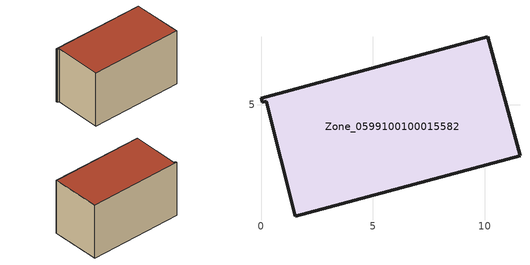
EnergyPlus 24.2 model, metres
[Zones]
Zone_0599100100015582
 floor ground (C_G): 1.54,0.03 0.24,5.16 0.05,5.11 0,5.3 10.14,8.03 11.58,2.73 z0
 wall outside (C_F): 11.58,2.73 10.14,8.03 0,5.3 0.05,5.11 0.24,5.16 1.54,0.03 11.58,2.73 z0:6.22
 roof outside (C_R): 0.24,5.16 1.54,0.03 11.58,2.73 10.14,8.03 0,5.3 0.05,5.11 z6.22
[BUILDING]
Pand.0599100100015582: North Axis=0; Terrain=City; Loads Convergence Tolerance Value=0.04; Temperature Convergence Tolerance Value=0.4; Solar Distribution=FullExterior; Maximum Number of Warmup Days=25; Minimum Number of Warmup Days=1
[Site:Location]
Rotterdam.The.Hague.AP_ZH_NLD Design_Conditions: Latitude=51.96; Longitude=4.45; Time Zone=1; Elevation=-4.5
[SITE:GROUNDTEMPERATURE:BUILDINGSURFACE]
18, 18, 18, 18, 18, 18, 18, 18, 18, 18, 18, 18
[MATERIAL] Thermal Absorptance=0.9; Solar Absorptance=0.7; Visible Absorptance=0.7
Name | Roughness | Thickness | Conductivity | Density | Specific Heat
G.TC.2015-2018 | MediumSmooth | 0.15 | 0.0428571 | 540 | 1210
F.TC.2015-2018 | Rough | 0.3 | 0.0666667 | 1920 | 840
R.TC.2015-2018 | MediumRough | 0.2 | 0.0333333 | 1500 | 1000
[CONSTRUCTION]
C_G: G.TC.2015-2018
C_F: F.TC.2015-2018
C_R: R.TC.2015-2018
[ZONE]
Zone_0599100100015582: Type=1; Multiplier=1; Ceiling Height=Autocalculate; Volume=Autocalculate; Floor Area=autocalculate; Part of Total Floor Area=Yes
[ZONEINFILTRATION:DESIGNFLOWRATE]
Infil_Zone_0599100100015582: Zone or ZoneList or Space or SpaceList=Zone_0599100100015582; Schedule=AlwaysOn; Design Flow Rate Calculation Method=Flow/Area; Flow Rate per Floor Area=0.0015; Constant Term Coefficient=1; Temperature Term Coefficient=0; Velocity Term Coefficient=0; Velocity Squared Term Coefficient=0
[HVACTEMPLATE:ZONE:IDEALLOADSAIRSYSTEM]
Zone_0599100100015582: Maximum Heating Supply Air Temperature=50; Minimum Cooling Supply Air Temperature=13; Maximum Heating Supply Air Humidity Ratio=0.0156; Minimum Cooling Supply Air Humidity Ratio=0.0077; Heating Limit=NoLimit; Cooling Limit=NoLimit; Dehumidification Control Type=ConstantSensibleHeatRatio; Cooling Sensible Heat Ratio=0.7; Dehumidification Setpoint=60; Humidification Control Type=None; Humidification Setpoint=30; Outdoor Air Method=None; Outdoor Air Flow Rate per Person=0.00944; Outdoor Air Flow Rate per Zone Floor Area=0; Outdoor Air Flow Rate per Zone=0; Demand Controlled Ventilation Type=None; Outdoor Air Economizer Type=NoEconomizer; Heat Recovery Type=None; Sensible Heat Recovery Effectiveness=0.7; Latent Heat Recovery Effectiveness=0.65
[ZONECONTROL:THERMOSTAT]
ThermostatControl_Zone_0599100100015582: Zone or ZoneList=Zone_0599100100015582; Control Type Schedule=DualSetpointControlType; Control 1=Thermostat_Zone_0599100100015582; Temperature Difference Between Cutout And Setpoint=0
[THERMOSTATSETPOINT:DUALSETPOINT]
Thermostat_Zone_0599100100015582: Heating Setpoint Temperature Schedule=HeatingSetpoint_Zone_0599100100015582; Cooling Setpoint Temperature Schedule=CoolingSetpoint_Zone_0599100100015582
[SCHEDULE:COMPACT]
HeatingSetpoint_Zone_0599100100015582: Through: 12/31, For: AllDays, Until: 24:00, 21
CoolingSetpoint_Zone_0599100100015582: Through: 12/31, For: AllDays, Until: 24:00, 24
DualSetpointControlType: Through: 12/31, For: AllDays, Until: 24:00, 4
AlwaysOn: Through: 12/31, For: AllDays, Until: 24:00, 1
